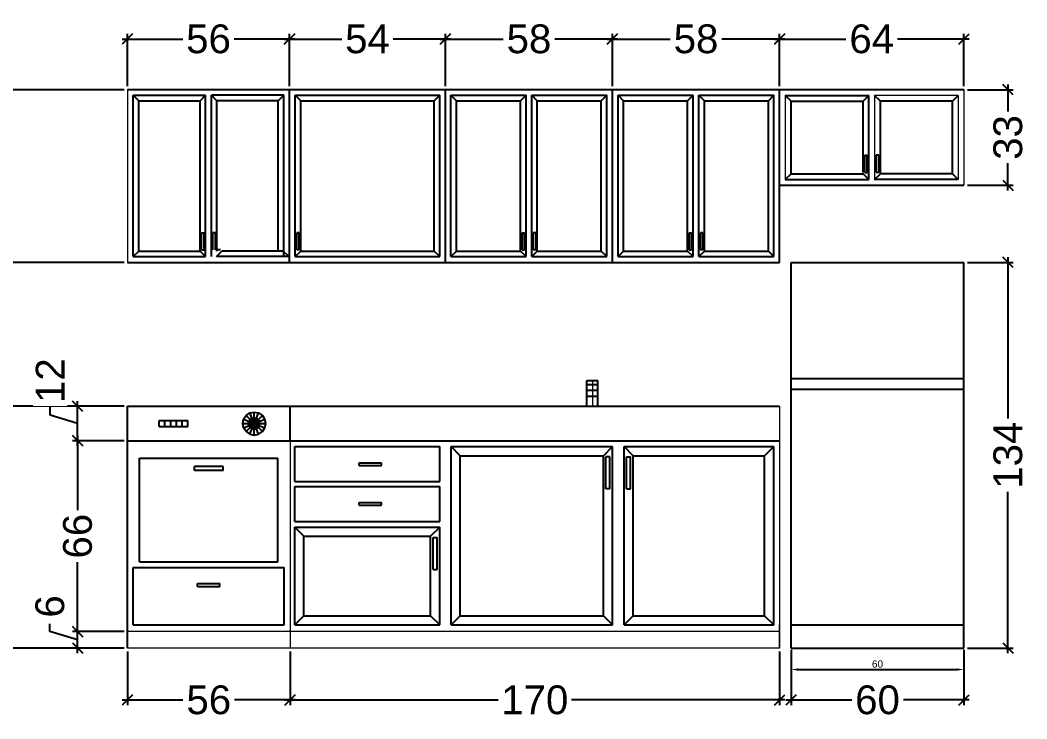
# Model space of a CAD drawing. Header units: millimetres. Extents: x 2366 to 5280, y 1749 to 5025.
# Drawn here: x 2546.1 to 2895.6, y 1946.2 to 2189 of the extents above; entities that cross this region are included whole.
import ezdxf

# ---------------------------------------------------------------- set-up
doc = ezdxf.new("R2010")
doc.units = ezdxf.units.MM
doc.layers.add('A-FURN', color=8, linetype='Continuous', lineweight=18)
doc.layers.add('G-ANNO-DIM', color=3, linetype='Continuous', lineweight=18)
doc.styles.add('ARIAL', font='arial.ttf')
doc.styles.get("Standard").update_dxf_attribs({"font": 'arial.ttf'})
doc.dimstyles.new('ISO-25', dxfattribs={"dimtxt": 2.5, "dimasz": 2.5, "dimexe": 1.25, "dimexo": 0.625, "dimtad": 1, "dimtxsty": 'Standard', "dimcen": 2.5, "dimadec": 0, "dimazin": 0, "dimtfac": 1, "dimtmove": 0, "dimatfit": 3, "dimfxl": 1, "dimarcsym": 0})
doc.dimstyles.new('TICK_36', dxfattribs={"dimtxt": 10, "dimasz": 3.6, "dimexe": 1.8, "dimexo": 1.2, "dimgap": 1.8, "dimtad": 0, "dimdec": 0, "dimzin": 0, "dimdsep": 46, "dimtxsty": 'ARIAL', "dimblk": 'OBLIQUE', "dimcen": 1.8, "dimdle": 1.8, "dimclrd": 256, "dimclrt": 256, "dimadec": 0, "dimazin": 0, "dimtfac": 1, "dimtdec": 0, "dimtmove": 1, "dimatfit": 3, "dimldrblk": 'OPEN90', "dimfxl": 1, "dimtfill": 1, "dimtolj": 1, "dimtzin": 0, "dimarcsym": 0})

# ---------------------------------------------------------------- blocks, each defined once
blk = doc.blocks.new('prosp frontale cucina')
at = {"layer": 'A-FURN', "linetype": 'Continuous', "lineweight": -3}
for p, q in [((1752.27, -591.07), (1824.27, -591.07)), ((1760.27, -593.07), (1780.27, -593.07)), ((1760.27, -593.07), (1760.27, -645.5)), ((1780.27, -593.07), (1780.27, -645.5)), ((1824.27, -591.07), (1836.27, -591.07)), ((1824.27, -591.07), (1824.27, -817.43)), ((1836.27, -591.07), (1836.27, -757.43)), ((1886.27, -591.07), (1886.27, -647.32)), ((1888.27, -593.07), (1944.33, -593.07)), ((1888.27, -593.07), (1888.27, -618.19)), ((1888.27, -593.07), (1890.2, -595)), ((1942.4, -595), (1944.33, -593.07)), ((1944.33, -593.07), (1944.33, -618.19)), ((1946.27, -591.07), (1946.27, -647.32)), ((1782.27, -595.28), (1818.27, -595.28)), ((1782.27, -595.28), (1782.27, -643.28)), ((1818.27, -595.28), (1818.27, -643.28)), ((1890.2, -595), (1942.4, -595)), ((1890.2, -595), (1890.2, -616.26)), ((1942.4, -595), (1942.4, -616.26)), ((1829.27, -602.07), (1831.27, -602.07)), ((1829.27, -602.07), (1829.27, -604.07)), ((1829.27, -602.07), (1829.27, -610.07)), ((1829.27, -604.07), (1831.27, -604.07)), ((1831.27, -602.07), (1831.27, -604.07)), ((1831.27, -602.07), (1831.27, -610.07)), ((1829.27, -606.07), (1831.27, -606.07)), ((1829.27, -608.07), (1831.27, -608.07)), ((1829.27, -610.07), (1831.27, -610.07)), ((1829.27, -610.07), (1831.27, -610.07)), ((1829.27, -610.07), (1829.27, -612.07)), ((1831.27, -610.07), (1831.27, -612.07)), ((1813.99, -624.28), (1813.99, -614.28)), ((1813.99, -614.28), (1815.39, -614.28)), ((1815.39, -624.28), (1815.39, -614.28)), ((1829.27, -612.07), (1831.27, -612.07)), ((1773.7, -615.41), (1774.66, -615.41)), ((1773.7, -615.41), (1773.7, -623.16)), ((1774.66, -615.41), (1774.66, -623.16)), ((1888.27, -618.19), (1890.2, -616.26)), ((1888.27, -618.19), (1944.33, -618.19)), ((1890.2, -616.26), (1942.4, -616.26)), ((1890.63, -616.8), (1896.48, -616.8)), ((1890.63, -616.8), (1890.63, -617.65)), ((1890.63, -617.65), (1896.48, -617.65)), ((1896.48, -616.8), (1896.48, -617.65)), ((1942.4, -616.26), (1944.33, -618.19)), ((1888.27, -620.19), (1944.33, -620.19)), ((1888.27, -647.05), (1888.27, -621.92)), ((1888.27, -621.92), (1890.2, -623.85)), ((1890.63, -620.74), (1896.48, -620.74)), ((1890.63, -621.58), (1896.48, -621.58)), ((1896.48, -621.58), (1896.48, -620.74)), ((1942.4, -622.13), (1944.33, -620.19)), ((1944.33, -645.32), (1944.33, -620.19)), ((1773.7, -623.16), (1774.66, -623.16)), ((1813.99, -624.28), (1815.39, -624.28)), ((1890.2, -622.13), (1942.4, -622.13)), ((1890.2, -645.11), (1890.2, -623.85)), ((1890.63, -623.31), (1890.63, -622.47)), ((1942.4, -643.39), (1942.4, -622.13)), ((1827.44, -632.24), (1826.57, -633.54)), ((1827.44, -632.24), (1828.74, -631.37)), ((1827.44, -632.24), (1828.85, -633.65)), ((1828.74, -631.37), (1830.27, -631.07)), ((1828.74, -631.37), (1830.27, -635.07)), ((1830.27, -631.07), (1830.27, -633.07)), ((1830.27, -631.07), (1831.8, -631.37)), ((1831.8, -631.37), (1830.27, -635.07)), ((1833.09, -632.24), (1831.68, -633.65)), ((1831.8, -631.37), (1833.09, -632.24)), ((1833.09, -632.24), (1833.96, -633.54)), ((1826.57, -633.54), (1826.27, -635.07)), ((1826.27, -635.07), (1828.27, -635.07)), ((1826.27, -635.07), (1826.57, -636.6)), ((1826.57, -633.54), (1830.27, -635.07)), ((1826.57, -636.6), (1828.42, -635.83)), ((1827.44, -637.89), (1830.27, -635.07)), ((1828.42, -634.3), (1828.27, -635.07)), ((1828.27, -635.07), (1830.27, -635.07)), ((1828.27, -635.07), (1828.42, -635.83)), ((1828.85, -633.65), (1828.42, -634.3)), ((1828.42, -635.83), (1830.27, -635.07)), ((1828.42, -635.83), (1828.85, -636.48)), ((1830.27, -635.07), (1828.74, -638.76)), ((1828.85, -633.65), (1829.5, -633.22)), ((1828.85, -633.65), (1830.27, -635.07)), ((1829.5, -633.22), (1830.27, -633.07)), ((1830.27, -633.07), (1830.27, -635.07)), ((1830.27, -633.07), (1831.03, -633.22)), ((1831.03, -633.22), (1830.27, -635.07)), ((1830.27, -635.07), (1833.96, -633.54)), ((1830.27, -635.07), (1831.68, -633.65)), ((1830.27, -635.07), (1832.11, -634.3)), ((1830.27, -635.07), (1832.27, -635.07)), ((1830.27, -635.07), (1830.27, -637.07)), ((1830.27, -635.07), (1831.8, -638.76)), ((1830.27, -635.07), (1833.09, -637.89)), ((1830.27, -635.07), (1831.03, -636.91)), ((1830.27, -635.07), (1831.68, -636.48)), ((1830.27, -635.07), (1832.11, -635.83)), ((1831.03, -633.22), (1831.68, -633.65)), ((1831.68, -633.65), (1832.11, -634.3)), ((1832.11, -635.83), (1831.68, -636.48)), ((1832.11, -634.3), (1832.27, -635.07)), ((1832.27, -635.07), (1832.11, -635.83)), ((1832.11, -635.83), (1833.96, -636.6)), ((1832.27, -635.07), (1834.27, -635.07)), ((1833.96, -633.54), (1834.27, -635.07)), ((1834.27, -635.07), (1833.96, -636.6)), ((1826.57, -636.6), (1827.44, -637.89)), ((1827.44, -637.89), (1828.74, -638.76)), ((1828.74, -638.76), (1830.27, -639.07)), ((1828.85, -636.48), (1829.5, -636.91)), ((1829.5, -636.91), (1830.27, -637.07)), ((1830.27, -637.07), (1831.03, -636.91)), ((1830.27, -637.07), (1830.27, -639.07)), ((1830.27, -639.07), (1831.8, -638.76)), ((1831.03, -636.91), (1831.68, -636.48)), ((1831.8, -638.76), (1833.09, -637.89)), ((1833.96, -636.6), (1833.09, -637.89)), ((1760.27, -645.5), (1780.27, -645.5)), ((1782.27, -643.28), (1818.27, -643.28)), ((1888.27, -647.05), (1890.2, -645.11)), ((1888.27, -645.32), (1944.33, -645.32)), ((1890.2, -643.39), (1942.4, -643.39)), ((1942.4, -643.39), (1944.33, -645.32)), ((1760.27, -649.17), (1794.27, -649.17)), ((1760.27, -649.17), (1760.27, -699.45)), ((1760.27, -649.17), (1763.43, -652.33)), ((1791.1, -652.33), (1794.27, -649.17)), ((1794.27, -649.17), (1794.27, -699.45)), ((1796.27, -649.17), (1808.44, -649.17)), ((1796.27, -649.17), (1796.27, -699.45)), ((1808.44, -649.17), (1808.44, -699.45)), ((1810.1, -649.17), (1822.27, -649.17)), ((1810.1, -649.17), (1810.1, -699.45)), ((1822.27, -649.17), (1822.27, -699.45)), ((1824.27, -647.5), (1836.27, -647.5)), ((1886.27, -647.32), (1946.27, -647.32)), ((1886.27, -647.32), (1886.27, -701.45)), ((1888.27, -649.32), (1944.33, -649.32)), ((1888.27, -649.32), (1888.27, -699.51)), ((1888.27, -649.32), (1890.2, -651.25)), ((1890.63, -649.86), (1896.48, -649.86)), ((1890.63, -650.71), (1890.63, -649.86)), ((1896.48, -650.71), (1896.48, -649.86)), ((1942.4, -651.25), (1944.33, -649.32)), ((1944.33, -649.32), (1944.33, -699.51)), ((1946.27, -647.32), (1946.27, -701.45)), ((1763.43, -652.33), (1791.1, -652.33)), ((1763.43, -652.33), (1763.43, -696.28)), ((1791.1, -652.33), (1791.1, -696.28)), ((1890.2, -651.25), (1942.4, -651.25)), ((1890.2, -651.25), (1890.2, -697.58)), ((1890.63, -650.71), (1896.48, -650.71)), ((1942.4, -651.25), (1942.4, -697.58)), ((1801.87, -671.51), (1802.84, -671.51)), ((1801.87, -671.51), (1801.87, -679.26)), ((1802.84, -671.51), (1802.84, -679.26)), ((1815.7, -671.51), (1816.66, -671.51)), ((1815.7, -671.51), (1815.7, -679.26)), ((1816.66, -671.51), (1816.66, -679.26)), ((1801.87, -679.26), (1802.84, -679.26)), ((1815.7, -679.26), (1816.66, -679.26)), ((1760.27, -699.45), (1763.43, -696.28)), ((1763.43, -696.28), (1791.1, -696.28)), ((1779.59, -697.18), (1790.66, -697.18)), ((1779.59, -697.18), (1779.59, -698.57)), ((1779.59, -698.57), (1790.66, -698.57)), ((1790.66, -697.18), (1790.66, -698.57)), ((1791.1, -696.28), (1794.27, -699.45)), ((1888.27, -699.51), (1890.2, -697.58)), ((1890.2, -697.58), (1942.4, -697.58)), ((1942.4, -697.58), (1944.33, -699.51)), ((1760.27, -699.45), (1794.27, -699.45)), ((1796.27, -699.45), (1808.44, -699.45)), ((1810.1, -699.45), (1822.27, -699.45)), ((1886.27, -701.45), (1886.27, -757.43)), ((1886.27, -701.45), (1946.27, -701.45)), ((1888.27, -699.51), (1944.33, -699.51)), ((1898.27, -701.46), (1918.27, -701.46)), ((1946.27, -701.45), (1946.27, -759.44)), ((1760.27, -703.45), (1822.27, -703.45)), ((1760.27, -703.45), (1760.27, -759.44)), ((1760.27, -703.45), (1763.43, -706.61)), ((1819.1, -706.61), (1822.27, -703.45)), ((1822.27, -703.45), (1822.27, -759.44)), ((1888.27, -703.38), (1944.33, -703.38)), ((1888.27, -703.38), (1888.27, -729.48)), ((1888.27, -703.38), (1890.2, -705.31)), ((1890.2, -705.31), (1942.4, -705.31)), ((1890.2, -705.31), (1890.2, -727.54)), ((1942.4, -705.31), (1944.33, -703.38)), ((1942.4, -705.31), (1942.4, -727.54)), ((1944.33, -703.38), (1944.33, -729.48)), ((1763.43, -706.61), (1819.1, -706.61)), ((1763.43, -706.61), (1763.43, -756.28)), ((1819.1, -706.61), (1819.1, -756.28)), ((1888.27, -729.48), (1890.2, -727.54)), ((1888.27, -729.48), (1944.33, -729.48)), ((1890.2, -727.54), (1942.4, -727.54)), ((1890.63, -728.09), (1896.48, -728.09)), ((1890.63, -728.09), (1890.63, -728.93)), ((1890.63, -728.93), (1896.48, -728.93)), ((1896.48, -728.09), (1896.48, -728.93)), ((1942.4, -727.54), (1944.33, -729.48)), ((1888.27, -731.41), (1944.33, -731.41)), ((1888.27, -731.41), (1888.27, -757.51)), ((1888.27, -731.41), (1890.2, -733.34)), ((1890.2, -733.34), (1942.4, -733.34)), ((1890.2, -733.34), (1890.2, -755.57)), ((1890.63, -731.95), (1896.48, -731.95)), ((1890.63, -732.8), (1890.63, -731.95)), ((1890.63, -732.8), (1896.48, -732.8)), ((1896.48, -732.8), (1896.48, -731.95)), ((1942.4, -733.34), (1944.33, -731.41)), ((1942.4, -733.34), (1942.4, -755.57)), ((1944.33, -731.41), (1944.33, -757.51)), ((1836.27, -750.52), (1839.72, -750.52)), ((1838.46, -750.52), (1841.91, -750.52)), ((1839.72, -750.52), (1839.72, -754.41)), ((1841.91, -750.52), (1843.81, -750.52)), ((1841.91, -750.52), (1841.91, -754.41)), ((1843.81, -750.52), (1845.27, -750.52)), ((1843.81, -750.52), (1843.81, -754.41)), ((1845.27, -750.52), (1845.27, -754.41)), ((1836.27, -754.41), (1839.72, -754.41)), ((1838.46, -754.41), (1841.91, -754.41)), ((1841.91, -754.41), (1843.81, -754.41)), ((1843.81, -754.41), (1845.27, -754.41)), ((1760.27, -759.44), (1763.43, -756.28)), ((1763.43, -756.28), (1819.1, -756.28)), ((1807.59, -757.18), (1818.66, -757.18)), ((1807.59, -758.56), (1807.59, -757.18)), ((1818.66, -758.56), (1818.66, -757.18)), ((1819.1, -756.28), (1822.27, -759.44)), ((1836.27, -757.43), (1836.27, -817.43)), ((1886.27, -757.43), (1886.27, -817.43)), ((1888.27, -757.51), (1890.2, -755.57)), ((1888.27, -757.51), (1944.33, -757.51)), ((1890.2, -755.57), (1942.4, -755.57)), ((1942.4, -755.57), (1944.33, -757.51)), ((1760.27, -759.44), (1822.27, -759.44)), ((1807.59, -758.56), (1818.66, -758.56)), ((1886.27, -759.44), (1946.27, -759.44)), ((1888.27, -761.37), (1944.33, -761.37)), ((1888.27, -761.37), (1888.27, -787.47)), ((1888.27, -761.37), (1890.2, -763.31)), ((1942.4, -763.31), (1944.33, -761.37)), ((1944.33, -761.37), (1944.33, -787.47)), ((1946.27, -759.44), (1946.27, -817.43)), ((1760.27, -763.44), (1822.27, -763.44)), ((1760.27, -763.44), (1760.27, -815.43)), ((1760.27, -763.44), (1763.43, -766.6)), ((1807.59, -764.32), (1818.66, -764.32)), ((1807.59, -764.32), (1807.59, -765.7)), ((1818.66, -764.32), (1818.66, -765.7)), ((1819.1, -766.6), (1822.27, -763.44)), ((1822.27, -763.44), (1822.27, -815.43)), ((1890.2, -763.31), (1942.4, -763.31)), ((1890.2, -763.31), (1890.2, -785.54)), ((1942.4, -763.31), (1942.4, -785.54)), ((1763.43, -766.6), (1819.1, -766.6)), ((1763.43, -766.6), (1763.43, -812.27)), ((1807.59, -765.7), (1818.66, -765.7)), ((1819.1, -766.6), (1819.1, -812.27)), ((1888.27, -787.47), (1890.2, -785.54)), ((1890.2, -785.54), (1942.4, -785.54)), ((1890.63, -786.08), (1896.48, -786.08)), ((1890.63, -786.08), (1890.63, -786.93)), ((1896.48, -786.08), (1896.48, -786.93)), ((1942.4, -785.54), (1944.33, -787.47)), ((1888.27, -787.47), (1944.33, -787.47)), ((1888.27, -789.4), (1944.33, -789.4)), ((1888.27, -789.4), (1888.27, -815.5)), ((1888.27, -789.4), (1890.2, -791.34)), ((1890.63, -786.93), (1896.48, -786.93)), ((1942.4, -791.34), (1944.33, -789.4)), ((1944.33, -789.4), (1944.33, -815.5)), ((1890.2, -791.34), (1942.4, -791.34)), ((1890.2, -791.34), (1890.2, -813.57)), ((1890.63, -789.95), (1896.48, -789.95)), ((1890.63, -790.79), (1890.63, -789.95)), ((1890.63, -790.79), (1896.48, -790.79)), ((1896.48, -790.79), (1896.48, -789.95)), ((1942.4, -791.34), (1942.4, -813.57)), ((1760.27, -815.43), (1763.43, -812.27)), ((1763.43, -812.27), (1819.1, -812.27)), ((1819.1, -812.27), (1822.27, -815.43)), ((1888.27, -815.5), (1890.2, -813.57)), ((1890.2, -813.57), (1942.4, -813.57)), ((1942.4, -813.57), (1944.33, -815.5)), ((1760.27, -815.43), (1822.27, -815.43)), ((1886.27, -817.43), (1946.27, -817.43)), ((1888.27, -815.5), (1944.33, -815.5)), ((1913.05, -817.43), (1913.05, -881.45)), ((1946.27, -817.43), (1946.27, -881.45)), ((1915.05, -819.43), (1915.05, -848.44)), ((1915.05, -819.43), (1917.05, -821.43)), ((1942.27, -821.43), (1944.27, -819.43)), ((1944.27, -819.43), (1944.27, -848.44)), ((1752.27, -821.45), (1842.17, -821.45)), ((1752.27, -821.45), (1752.27, -881.45)), ((1760.27, -821.45), (1760.27, -881.45)), ((1842.17, -821.45), (1845.95, -821.45)), ((1842.17, -821.45), (1842.17, -881.45)), ((1845.95, -821.45), (1886.27, -821.45)), ((1845.95, -821.45), (1845.95, -881.45)), ((1886.27, -821.45), (1886.27, -881.45)), ((1917.05, -821.43), (1942.27, -821.43)), ((1917.05, -821.43), (1917.05, -846.44)), ((1942.27, -821.43), (1942.27, -846.44)), ((1915.05, -848.44), (1917.05, -846.44)), ((1915.05, -848.44), (1944.27, -848.44)), ((1917.5, -846.44), (1942.27, -846.44)), ((1917.5, -847), (1923.55, -847)), ((1917.5, -847), (1917.5, -847.88)), ((1917.5, -847.88), (1923.55, -847.88)), ((1923.55, -847), (1923.55, -847.88)), ((1942.27, -846.44), (1944.27, -848.44)), ((1915.05, -879.45), (1915.05, -850.44)), ((1915.05, -850.44), (1917.05, -852.44)), ((1917.05, -852.44), (1942.27, -852.44)), ((1917.05, -877.45), (1917.05, -852.44)), ((1917.5, -851), (1923.55, -851)), ((1917.5, -851.88), (1917.5, -851)), ((1917.5, -851.88), (1923.55, -851.88)), ((1923.55, -851.88), (1923.55, -851)), ((1942.27, -852.44), (1944.27, -850.44)), ((1942.27, -877.45), (1942.27, -852.44)), ((1915.05, -879.45), (1917.05, -877.45)), ((1917.05, -877.45), (1942.27, -877.45)), ((1942.27, -877.45), (1944.27, -879.45)), ((1752.27, -881.45), (1761.09, -881.45)), ((1761.09, -881.45), (1842.17, -881.45)), ((1842.17, -881.45), (1845.95, -881.45)), ((1845.95, -881.45), (1886.27, -881.45))]:
    blk.add_line(p, q, dxfattribs=at)
at = {"layer": 'A-FURN'}
for p, q in [((1752.27, -817.43), (1752.27, -591.07)), ((1757.98, -817.43), (1757.98, -591.07)), ((1946.27, -591.07), (1886.27, -591.07)), ((1824.27, -647.5), (1752.27, -647.5)), ((1946.27, -701.45), (1886.27, -701.45)), ((1845.27, -752.46), (1836.27, -752.46)), ((1757.98, -817.43), (1752.27, -817.43)), ((1836.27, -817.43), (1752.27, -817.43)), ((1752.27, -817.43), (1760.27, -817.43)), ((1944.27, -819.43), (1915.05, -819.43)), ((1944.27, -850.44), (1915.05, -850.44)), ((1944.27, -879.45), (1944.27, -850.44)), ((1944.27, -879.45), (1915.05, -879.45)), ((1752.27, -881.45), (1760.27, -881.45)), ((1946.27, -881.45), (1913.05, -881.45))]:
    blk.add_line(p, q, dxfattribs=at)
blk = doc.blocks.new('_Oblique')
at = {"color": 0, "linetype": 'ByBlock', "lineweight": -2}
blk.add_line((-0.5, -0.5), (0.5, 0.5), dxfattribs=at)
blk = doc.blocks.new('*D6')
at = {"layer": 'Defpoints', "color": 0, "transparency": 16777216}
for p in [(2501.16, 2054.79), (2583.38, 2054.79), (2583.38, 1970.79)]:
    blk.add_point(p, dxfattribs=at)
at = {"layer": 'G-ANNO-DIM', "lineweight": -2, "transparency": 16777216}
for p, q in [((2501.16, 2056.59), (2501.16, 2021.74)), ((2501.16, 1968.99), (2501.16, 2003.85))]:
    blk.add_line(p, q, dxfattribs=at)
at = {"layer": 'G-ANNO-DIM', "color": 0, "lineweight": -2, "transparency": 16777216}
for p, q in [((2582.18, 2054.79), (2499.36, 2054.79)), ((2582.18, 1970.79), (2499.36, 1970.79))]:
    blk.add_line(p, q, dxfattribs=at)
at = {"layer": 'G-ANNO-DIM', "lineweight": -2, "transparency": 16777216, "xscale": 3.6, "yscale": 3.6, "zscale": 3.6}
for p, rotation in [((2501.16, 2054.79), 90), ((2501.16, 1970.79), 270)]:
    blk.add_blockref('_Oblique', p, dxfattribs=dict(at, rotation=rotation))
at = {"layer": 'G-ANNO-DIM', "transparency": 16777216, "insert": (2501.16, 2012.79), "char_height": 10, "attachment_point": 5, "rotation": 90, "style": 'ARIAL', "bg_fill": 3, "box_fill_scale": 1.1, "bg_fill_color": 256, "bg_fill_true_color": 13158600, "bg_fill_transparency": 0}
blk.add_mtext('\\A1;84', dxfattribs=at)
blk = doc.blocks.new('_Open90')
at = {"color": 0, "linetype": 'ByBlock', "lineweight": -2}
for p, q in [((0, 0), (-1, 0)), ((-0.5, 0.5), (0, 0)), ((0, 0), (-0.5, -0.5))]:
    blk.add_line(p, q, dxfattribs=at)
blk = doc.blocks.new('*D7')
at = {"layer": 'Defpoints', "color": 0, "transparency": 16777216}
for p in [(2501.16, 2104.79), (2583.38, 2104.79), (2583.38, 2054.79)]:
    blk.add_point(p, dxfattribs=at)
at = {"layer": 'G-ANNO-DIM', "color": 0, "lineweight": -2, "transparency": 16777216}
for p, q in [((2582.18, 2104.79), (2499.36, 2104.79)), ((2582.18, 2054.79), (2499.36, 2054.79))]:
    blk.add_line(p, q, dxfattribs=at)
at = {"layer": 'G-ANNO-DIM', "lineweight": -2, "transparency": 16777216}
for p, q in [((2501.16, 2106.59), (2501.16, 2088.74)), ((2501.16, 2052.99), (2501.16, 2070.85))]:
    blk.add_line(p, q, dxfattribs=at)
at = {"layer": 'G-ANNO-DIM', "lineweight": -2, "transparency": 16777216, "xscale": 3.6, "yscale": 3.6, "zscale": 3.6}
for p, rotation in [((2501.16, 2104.79), 90), ((2501.16, 2054.79), 270)]:
    blk.add_blockref('_Oblique', p, dxfattribs=dict(at, rotation=rotation))
at = {"layer": 'G-ANNO-DIM', "transparency": 16777216, "insert": (2501.16, 2079.79), "char_height": 10, "attachment_point": 5, "rotation": 90, "style": 'ARIAL', "bg_fill": 3, "box_fill_scale": 1.1, "bg_fill_color": 256, "bg_fill_true_color": 13158600, "bg_fill_transparency": 0}
blk.add_mtext('\\A1;50', dxfattribs=at)
blk = doc.blocks.new('*D8')
at = {"layer": 'Defpoints', "color": 0, "transparency": 16777216}
for p in [(2501.16, 2164.79), (2583.38, 2164.79), (2583.38, 2104.79)]:
    blk.add_point(p, dxfattribs=at)
at = {"layer": 'G-ANNO-DIM', "color": 0, "lineweight": -2, "transparency": 16777216}
for p, q in [((2582.18, 2164.79), (2499.36, 2164.79)), ((2582.18, 2104.79), (2499.36, 2104.79))]:
    blk.add_line(p, q, dxfattribs=at)
at = {"layer": 'G-ANNO-DIM', "lineweight": -2, "transparency": 16777216}
for p, q in [((2501.16, 2166.59), (2501.16, 2143.77)), ((2501.16, 2102.99), (2501.16, 2125.82))]:
    blk.add_line(p, q, dxfattribs=at)
at = {"layer": 'G-ANNO-DIM', "lineweight": -2, "transparency": 16777216, "xscale": 3.6, "yscale": 3.6, "zscale": 3.6}
for p, rotation in [((2501.16, 2164.79), 90), ((2501.16, 2104.79), 270)]:
    blk.add_blockref('_Oblique', p, dxfattribs=dict(at, rotation=rotation))
at = {"layer": 'G-ANNO-DIM', "transparency": 16777216, "insert": (2501.16, 2134.79), "char_height": 10, "attachment_point": 5, "rotation": 90, "style": 'ARIAL', "bg_fill": 3, "box_fill_scale": 1.1, "bg_fill_color": 256, "bg_fill_true_color": 13158600, "bg_fill_transparency": 0}
blk.add_mtext('\\A1;60', dxfattribs=at)
blk = doc.blocks.new('*D9')
at = {"layer": 'Defpoints', "color": 0, "transparency": 16777216}
for p in [(2583.38, 1970.79), (2639.81, 1970.79), (2639.81, 1952.74)]:
    blk.add_point(p, dxfattribs=at)
at = {"layer": 'G-ANNO-DIM', "color": 0, "lineweight": -2, "transparency": 16777216}
for p, q in [((2583.38, 1969.59), (2583.38, 1950.94)), ((2639.81, 1969.59), (2639.81, 1950.94))]:
    blk.add_line(p, q, dxfattribs=at)
at = {"layer": 'G-ANNO-DIM', "lineweight": -2, "transparency": 16777216}
for p, q in [((2581.58, 1952.74), (2602.64, 1952.74)), ((2641.61, 1952.74), (2620.56, 1952.74))]:
    blk.add_line(p, q, dxfattribs=at)
at = {"layer": 'G-ANNO-DIM', "lineweight": -2, "transparency": 16777216, "xscale": 3.6, "yscale": 3.6, "zscale": 3.6, "rotation": 180}
blk.add_blockref('_Oblique', (2583.38, 1952.74), dxfattribs=at)
at = {"layer": 'G-ANNO-DIM', "lineweight": -2, "transparency": 16777216, "xscale": 3.6, "yscale": 3.6, "zscale": 3.6}
blk.add_blockref('_Oblique', (2639.81, 1952.74), dxfattribs=at)
at = {"layer": 'G-ANNO-DIM', "transparency": 16777216, "insert": (2611.6, 1952.74), "char_height": 10, "attachment_point": 5, "style": 'ARIAL', "bg_fill": 3, "box_fill_scale": 1.1, "bg_fill_color": 256, "bg_fill_true_color": 13158600, "bg_fill_transparency": 0}
blk.add_mtext('\\A1;56', dxfattribs=at)
blk = doc.blocks.new('*D14')
at = {"layer": 'Defpoints', "color": 0, "transparency": 16777216}
for p in [(2639.63, 2182.39), (2583.38, 2164.79), (2639.63, 2164.79)]:
    blk.add_point(p, dxfattribs=at)
at = {"layer": 'G-ANNO-DIM', "lineweight": -2, "transparency": 16777216}
for p, q in [((2581.58, 2182.39), (2602.55, 2182.39)), ((2641.43, 2182.39), (2620.46, 2182.39))]:
    blk.add_line(p, q, dxfattribs=at)
at = {"layer": 'G-ANNO-DIM', "color": 0, "lineweight": -2, "transparency": 16777216}
for p, q in [((2583.38, 2165.99), (2583.38, 2184.19)), ((2639.63, 2165.99), (2639.63, 2184.19))]:
    blk.add_line(p, q, dxfattribs=at)
at = {"layer": 'G-ANNO-DIM', "lineweight": -2, "transparency": 16777216, "xscale": 3.6, "yscale": 3.6, "zscale": 3.6, "rotation": 180}
blk.add_blockref('_Oblique', (2583.38, 2182.39), dxfattribs=at)
at = {"layer": 'G-ANNO-DIM', "lineweight": -2, "transparency": 16777216, "xscale": 3.6, "yscale": 3.6, "zscale": 3.6}
blk.add_blockref('_Oblique', (2639.63, 2182.39), dxfattribs=at)
at = {"layer": 'G-ANNO-DIM', "transparency": 16777216, "insert": (2611.51, 2182.39), "char_height": 10, "attachment_point": 5, "style": 'ARIAL', "bg_fill": 3, "box_fill_scale": 1.1, "bg_fill_color": 256, "bg_fill_true_color": 13158600, "bg_fill_transparency": 0}
blk.add_mtext('\\A1;56', dxfattribs=at)
blk = doc.blocks.new('*D15')
at = {"layer": 'Defpoints', "color": 0, "transparency": 16777216}
for p in [(2693.76, 2182.39), (2639.63, 2164.79), (2693.76, 2164.79)]:
    blk.add_point(p, dxfattribs=at)
at = {"layer": 'G-ANNO-DIM', "lineweight": -2, "transparency": 16777216}
for p, q in [((2637.83, 2182.39), (2657.75, 2182.39)), ((2695.56, 2182.39), (2675.64, 2182.39))]:
    blk.add_line(p, q, dxfattribs=at)
at = {"layer": 'G-ANNO-DIM', "color": 0, "lineweight": -2, "transparency": 16777216}
for p, q in [((2639.63, 2165.99), (2639.63, 2184.19)), ((2693.76, 2165.99), (2693.76, 2184.19))]:
    blk.add_line(p, q, dxfattribs=at)
at = {"layer": 'G-ANNO-DIM', "lineweight": -2, "transparency": 16777216, "xscale": 3.6, "yscale": 3.6, "zscale": 3.6, "rotation": 180}
blk.add_blockref('_Oblique', (2639.63, 2182.39), dxfattribs=at)
at = {"layer": 'G-ANNO-DIM', "lineweight": -2, "transparency": 16777216, "xscale": 3.6, "yscale": 3.6, "zscale": 3.6}
blk.add_blockref('_Oblique', (2693.76, 2182.39), dxfattribs=at)
at = {"layer": 'G-ANNO-DIM', "transparency": 16777216, "insert": (2666.7, 2182.39), "char_height": 10, "attachment_point": 5, "style": 'ARIAL', "bg_fill": 3, "box_fill_scale": 1.1, "bg_fill_color": 256, "bg_fill_true_color": 13158600, "bg_fill_transparency": 0}
blk.add_mtext('\\A1;54', dxfattribs=at)
blk = doc.blocks.new('*D16')
at = {"layer": 'Defpoints', "color": 0, "transparency": 16777216}
for p in [(2751.75, 2182.39), (2693.76, 2164.79), (2751.75, 2164.79)]:
    blk.add_point(p, dxfattribs=at)
at = {"layer": 'G-ANNO-DIM', "lineweight": -2, "transparency": 16777216}
for p, q in [((2691.96, 2182.39), (2713.78, 2182.39)), ((2753.55, 2182.39), (2731.73, 2182.39))]:
    blk.add_line(p, q, dxfattribs=at)
at = {"layer": 'G-ANNO-DIM', "color": 0, "lineweight": -2, "transparency": 16777216}
for p, q in [((2693.76, 2165.99), (2693.76, 2184.19)), ((2751.75, 2165.99), (2751.75, 2184.19))]:
    blk.add_line(p, q, dxfattribs=at)
at = {"layer": 'G-ANNO-DIM', "lineweight": -2, "transparency": 16777216, "xscale": 3.6, "yscale": 3.6, "zscale": 3.6, "rotation": 180}
blk.add_blockref('_Oblique', (2693.76, 2182.39), dxfattribs=at)
at = {"layer": 'G-ANNO-DIM', "lineweight": -2, "transparency": 16777216, "xscale": 3.6, "yscale": 3.6, "zscale": 3.6}
blk.add_blockref('_Oblique', (2751.75, 2182.39), dxfattribs=at)
at = {"layer": 'G-ANNO-DIM', "transparency": 16777216, "insert": (2722.76, 2182.39), "char_height": 10, "attachment_point": 5, "style": 'ARIAL', "bg_fill": 3, "box_fill_scale": 1.1, "bg_fill_color": 256, "bg_fill_true_color": 13158600, "bg_fill_transparency": 0}
blk.add_mtext('\\A1;58', dxfattribs=at)
blk = doc.blocks.new('*D17')
at = {"layer": 'Defpoints', "color": 0, "transparency": 16777216}
for p in [(2809.75, 2182.39), (2751.75, 2164.79), (2809.75, 2164.79)]:
    blk.add_point(p, dxfattribs=at)
at = {"layer": 'G-ANNO-DIM', "lineweight": -2, "transparency": 16777216}
for p, q in [((2749.95, 2182.39), (2771.78, 2182.39)), ((2811.55, 2182.39), (2789.72, 2182.39))]:
    blk.add_line(p, q, dxfattribs=at)
at = {"layer": 'G-ANNO-DIM', "color": 0, "lineweight": -2, "transparency": 16777216}
for p, q in [((2751.75, 2165.99), (2751.75, 2184.19)), ((2809.75, 2165.99), (2809.75, 2184.19))]:
    blk.add_line(p, q, dxfattribs=at)
at = {"layer": 'G-ANNO-DIM', "lineweight": -2, "transparency": 16777216, "xscale": 3.6, "yscale": 3.6, "zscale": 3.6, "rotation": 180}
blk.add_blockref('_Oblique', (2751.75, 2182.39), dxfattribs=at)
at = {"layer": 'G-ANNO-DIM', "lineweight": -2, "transparency": 16777216, "xscale": 3.6, "yscale": 3.6, "zscale": 3.6}
blk.add_blockref('_Oblique', (2809.75, 2182.39), dxfattribs=at)
at = {"layer": 'G-ANNO-DIM', "transparency": 16777216, "insert": (2780.75, 2182.39), "char_height": 10, "attachment_point": 5, "style": 'ARIAL', "bg_fill": 3, "box_fill_scale": 1.1, "bg_fill_color": 256, "bg_fill_true_color": 13158600, "bg_fill_transparency": 0}
blk.add_mtext('\\A1;58', dxfattribs=at)
blk = doc.blocks.new('*D18')
at = {"layer": 'Defpoints', "color": 0, "transparency": 16777216}
for p in [(2873.76, 2182.39), (2809.75, 2164.79), (2873.76, 2164.79)]:
    blk.add_point(p, dxfattribs=at)
at = {"layer": 'G-ANNO-DIM', "lineweight": -2, "transparency": 16777216}
for p, q in [((2807.95, 2182.39), (2832.78, 2182.39)), ((2875.56, 2182.39), (2850.72, 2182.39))]:
    blk.add_line(p, q, dxfattribs=at)
at = {"layer": 'G-ANNO-DIM', "color": 0, "lineweight": -2, "transparency": 16777216}
for p, q in [((2809.75, 2165.99), (2809.75, 2184.19)), ((2873.76, 2165.99), (2873.76, 2184.19))]:
    blk.add_line(p, q, dxfattribs=at)
at = {"layer": 'G-ANNO-DIM', "lineweight": -2, "transparency": 16777216, "xscale": 3.6, "yscale": 3.6, "zscale": 3.6, "rotation": 180}
blk.add_blockref('_Oblique', (2809.75, 2182.39), dxfattribs=at)
at = {"layer": 'G-ANNO-DIM', "lineweight": -2, "transparency": 16777216, "xscale": 3.6, "yscale": 3.6, "zscale": 3.6}
blk.add_blockref('_Oblique', (2873.76, 2182.39), dxfattribs=at)
at = {"layer": 'G-ANNO-DIM', "transparency": 16777216, "insert": (2841.75, 2182.39), "char_height": 10, "attachment_point": 5, "style": 'ARIAL', "bg_fill": 3, "box_fill_scale": 1.1, "bg_fill_color": 256, "bg_fill_true_color": 13158600, "bg_fill_transparency": 0}
blk.add_mtext('\\A1;64', dxfattribs=at)
blk = doc.blocks.new('*D19')
at = {"layer": 'Defpoints', "color": 0, "transparency": 16777216}
for p in [(2873.76, 2164.79), (2873.76, 2131.58), (2889.05, 2131.58)]:
    blk.add_point(p, dxfattribs=at)
at = {"layer": 'G-ANNO-DIM', "color": 0, "lineweight": -2, "transparency": 16777216}
for p, q in [((2874.96, 2164.79), (2890.85, 2164.79)), ((2874.96, 2131.58), (2890.85, 2131.58))]:
    blk.add_line(p, q, dxfattribs=at)
at = {"layer": 'G-ANNO-DIM', "lineweight": -2, "transparency": 16777216}
for p, q in [((2889.05, 2166.59), (2889.05, 2157.15)), ((2889.05, 2129.78), (2889.05, 2139.23))]:
    blk.add_line(p, q, dxfattribs=at)
at = {"layer": 'G-ANNO-DIM', "lineweight": -2, "transparency": 16777216, "xscale": 3.6, "yscale": 3.6, "zscale": 3.6}
for p, rotation in [((2889.05, 2164.79), 90), ((2889.05, 2131.58), 270)]:
    blk.add_blockref('_Oblique', p, dxfattribs=dict(at, rotation=rotation))
at = {"layer": 'G-ANNO-DIM', "transparency": 16777216, "insert": (2889.05, 2148.19), "char_height": 10, "attachment_point": 5, "rotation": 90, "style": 'ARIAL', "bg_fill": 3, "box_fill_scale": 1.1, "bg_fill_color": 256, "bg_fill_true_color": 13158600, "bg_fill_transparency": 0}
blk.add_mtext('\\A1;33', dxfattribs=at)
blk = doc.blocks.new('*D20')
at = {"layer": 'Defpoints', "color": 0, "transparency": 16777216}
for p in [(2873.76, 2104.79), (2873.76, 1970.79), (2889.05, 1970.79)]:
    blk.add_point(p, dxfattribs=at)
at = {"layer": 'G-ANNO-DIM', "color": 0, "lineweight": -2, "transparency": 16777216}
for p, q in [((2874.96, 2104.79), (2890.85, 2104.79)), ((2874.96, 1970.79), (2890.85, 1970.79))]:
    blk.add_line(p, q, dxfattribs=at)
at = {"layer": 'G-ANNO-DIM', "lineweight": -2, "transparency": 16777216}
for p, q in [((2889.05, 2106.59), (2889.05, 2050.15)), ((2889.05, 1968.99), (2889.05, 2025.44))]:
    blk.add_line(p, q, dxfattribs=at)
at = {"layer": 'G-ANNO-DIM', "lineweight": -2, "transparency": 16777216, "xscale": 3.6, "yscale": 3.6, "zscale": 3.6}
for p, rotation in [((2889.05, 2104.79), 90), ((2889.05, 1970.79), 270)]:
    blk.add_blockref('_Oblique', p, dxfattribs=dict(at, rotation=rotation))
at = {"layer": 'G-ANNO-DIM', "transparency": 16777216, "insert": (2889.05, 2037.79), "char_height": 10, "attachment_point": 5, "rotation": 90, "style": 'ARIAL', "bg_fill": 3, "box_fill_scale": 1.1, "bg_fill_color": 256, "bg_fill_true_color": 13158600, "bg_fill_transparency": 0}
blk.add_mtext('\\A1;134', dxfattribs=at)
blk = doc.blocks.new('*D21')
at = {"layer": 'Defpoints', "color": 0, "transparency": 16777216}
for p in [(2639.81, 1970.79), (2809.75, 1970.79), (2809.75, 1952.74)]:
    blk.add_point(p, dxfattribs=at)
at = {"layer": 'G-ANNO-DIM', "color": 0, "lineweight": -2, "transparency": 16777216}
for p, q in [((2639.81, 1969.59), (2639.81, 1950.94)), ((2809.75, 1969.59), (2809.75, 1950.94))]:
    blk.add_line(p, q, dxfattribs=at)
at = {"layer": 'G-ANNO-DIM', "lineweight": -2, "transparency": 16777216}
for p, q in [((2638.01, 1952.74), (2712.42, 1952.74)), ((2811.55, 1952.74), (2737.14, 1952.74))]:
    blk.add_line(p, q, dxfattribs=at)
at = {"layer": 'G-ANNO-DIM', "lineweight": -2, "transparency": 16777216, "xscale": 3.6, "yscale": 3.6, "zscale": 3.6, "rotation": 180}
blk.add_blockref('_Oblique', (2639.81, 1952.74), dxfattribs=at)
at = {"layer": 'G-ANNO-DIM', "lineweight": -2, "transparency": 16777216, "xscale": 3.6, "yscale": 3.6, "zscale": 3.6}
blk.add_blockref('_Oblique', (2809.75, 1952.74), dxfattribs=at)
at = {"layer": 'G-ANNO-DIM', "transparency": 16777216, "insert": (2724.78, 1952.74), "char_height": 10, "attachment_point": 5, "style": 'ARIAL', "bg_fill": 3, "box_fill_scale": 1.1, "bg_fill_color": 256, "bg_fill_true_color": 13158600, "bg_fill_transparency": 0}
blk.add_mtext('\\A1;170', dxfattribs=at)
blk = doc.blocks.new('*D22')
at = {"layer": 'Defpoints', "color": 0, "transparency": 16777216}
for p in [(2813.76, 1970.79), (2873.76, 1970.79), (2873.76, 1952.74)]:
    blk.add_point(p, dxfattribs=at)
at = {"layer": 'G-ANNO-DIM', "color": 0, "lineweight": -2, "transparency": 16777216}
for p, q in [((2813.76, 1969.59), (2813.76, 1950.94)), ((2873.76, 1969.59), (2873.76, 1950.94))]:
    blk.add_line(p, q, dxfattribs=at)
at = {"layer": 'G-ANNO-DIM', "lineweight": -2, "transparency": 16777216}
for p, q in [((2811.96, 1952.74), (2834.79, 1952.74)), ((2875.56, 1952.74), (2852.73, 1952.74))]:
    blk.add_line(p, q, dxfattribs=at)
at = {"layer": 'G-ANNO-DIM', "lineweight": -2, "transparency": 16777216, "xscale": 3.6, "yscale": 3.6, "zscale": 3.6, "rotation": 180}
blk.add_blockref('_Oblique', (2813.76, 1952.74), dxfattribs=at)
at = {"layer": 'G-ANNO-DIM', "lineweight": -2, "transparency": 16777216, "xscale": 3.6, "yscale": 3.6, "zscale": 3.6}
blk.add_blockref('_Oblique', (2873.76, 1952.74), dxfattribs=at)
at = {"layer": 'G-ANNO-DIM', "transparency": 16777216, "insert": (2843.76, 1952.74), "char_height": 10, "attachment_point": 5, "style": 'ARIAL', "bg_fill": 3, "box_fill_scale": 1.1, "bg_fill_color": 256, "bg_fill_true_color": 13158600, "bg_fill_transparency": 0}
blk.add_mtext('\\A1;60', dxfattribs=at)
blk = doc.blocks.new('*D23')
at = {"layer": 'Defpoints', "color": 0, "transparency": 16777216}
for p in [(2566.08, 2054.79), (2583.38, 2054.79), (2583.38, 2042.79)]:
    blk.add_point(p, dxfattribs=at)
at = {"layer": 'G-ANNO-DIM', "lineweight": -2, "transparency": 16777216}
for p, q in [((2556.55, 2051.65), (2556.55, 2055.25)), ((2566.08, 2040.99), (2566.08, 2056.59)), ((2566.08, 2048.79), (2556.55, 2051.65))]:
    blk.add_line(p, q, dxfattribs=at)
at = {"layer": 'G-ANNO-DIM', "color": 0, "lineweight": -2, "transparency": 16777216}
for p, q in [((2582.18, 2054.79), (2564.28, 2054.79)), ((2582.18, 2042.79), (2564.28, 2042.79))]:
    blk.add_line(p, q, dxfattribs=at)
at = {"layer": 'G-ANNO-DIM', "lineweight": -2, "transparency": 16777216, "xscale": 3.6, "yscale": 3.6, "zscale": 3.6, "rotation": 270}
blk.add_blockref('_Oblique', (2566.08, 2042.79), dxfattribs=at)
at = {"layer": 'G-ANNO-DIM', "transparency": 16777216, "insert": (2556.55, 2063.69), "char_height": 10, "attachment_point": 5, "rotation": 90, "style": 'ARIAL', "bg_fill": 3, "box_fill_scale": 1.1, "bg_fill_color": 256, "bg_fill_true_color": 13158600, "bg_fill_transparency": 0}
blk.add_mtext('\\A1;12', dxfattribs=at)
at = {"layer": 'G-ANNO-DIM', "lineweight": -2, "transparency": 16777216, "xscale": 3.6, "yscale": 3.6, "zscale": 3.6, "rotation": 90}
blk.add_blockref('_Oblique', (2566.08, 2054.79), dxfattribs=at)
blk = doc.blocks.new('*D24')
at = {"layer": 'Defpoints', "color": 0, "transparency": 16777216}
for p in [(2566.08, 2042.79), (2583.38, 2042.79), (2583.38, 1976.51)]:
    blk.add_point(p, dxfattribs=at)
at = {"layer": 'G-ANNO-DIM', "lineweight": -2, "transparency": 16777216}
for p, q in [((2566.08, 2044.59), (2566.08, 2018.64)), ((2566.08, 1974.71), (2566.08, 2000.67))]:
    blk.add_line(p, q, dxfattribs=at)
at = {"layer": 'G-ANNO-DIM', "color": 0, "lineweight": -2, "transparency": 16777216}
for p, q in [((2582.18, 2042.79), (2564.28, 2042.79)), ((2582.18, 1976.51), (2564.28, 1976.51))]:
    blk.add_line(p, q, dxfattribs=at)
at = {"layer": 'G-ANNO-DIM', "lineweight": -2, "transparency": 16777216, "xscale": 3.6, "yscale": 3.6, "zscale": 3.6}
for p, rotation in [((2566.08, 2042.79), 90), ((2566.08, 1976.51), 270)]:
    blk.add_blockref('_Oblique', p, dxfattribs=dict(at, rotation=rotation))
at = {"layer": 'G-ANNO-DIM', "transparency": 16777216, "insert": (2566.08, 2009.65), "char_height": 10, "attachment_point": 5, "rotation": 90, "style": 'ARIAL', "bg_fill": 3, "box_fill_scale": 1.1, "bg_fill_color": 256, "bg_fill_true_color": 13158600, "bg_fill_transparency": 0}
blk.add_mtext('\\A1;66', dxfattribs=at)
blk = doc.blocks.new('*D25')
at = {"layer": 'Defpoints', "color": 0, "transparency": 16777216}
for p in [(2566.08, 1976.51), (2583.38, 1976.51), (2583.38, 1970.79)]:
    blk.add_point(p, dxfattribs=at)
at = {"layer": 'G-ANNO-DIM', "lineweight": -2, "transparency": 16777216}
for p, q in [((2556.47, 1976.53), (2556.47, 1980.13)), ((2566.08, 1968.99), (2566.08, 1978.31)), ((2566.08, 1973.65), (2556.47, 1976.53))]:
    blk.add_line(p, q, dxfattribs=at)
at = {"layer": 'G-ANNO-DIM', "color": 0, "lineweight": -2, "transparency": 16777216}
for p, q in [((2582.18, 1976.51), (2564.28, 1976.51)), ((2582.18, 1970.79), (2564.28, 1970.79))]:
    blk.add_line(p, q, dxfattribs=at)
at = {"layer": 'G-ANNO-DIM', "lineweight": -2, "transparency": 16777216, "xscale": 3.6, "yscale": 3.6, "zscale": 3.6}
for p, rotation in [((2566.08, 1976.51), 90), ((2566.08, 1970.79), 270)]:
    blk.add_blockref('_Oblique', p, dxfattribs=dict(at, rotation=rotation))
at = {"layer": 'G-ANNO-DIM', "transparency": 16777216, "insert": (2556.47, 1985.24), "char_height": 10, "attachment_point": 5, "rotation": 90, "style": 'ARIAL', "bg_fill": 3, "box_fill_scale": 1.1, "bg_fill_color": 256, "bg_fill_true_color": 13158600, "bg_fill_transparency": 0}
blk.add_mtext('\\A1;6', dxfattribs=at)
blk = doc.blocks.new('*D26')
at = {"layer": 'Defpoints', "color": 0, "transparency": 16777216}
for p in [(2372.25, 2164.79), (2583.38, 2164.79), (2583.38, 1970.79)]:
    blk.add_point(p, dxfattribs=at)
at = {"layer": 'G-ANNO-DIM', "color": 0, "lineweight": -2, "transparency": 16777216}
for p, q in [((2582.18, 2164.79), (2370.45, 2164.79)), ((2582.18, 1970.79), (2370.45, 1970.79))]:
    blk.add_line(p, q, dxfattribs=at)
at = {"layer": 'G-ANNO-DIM', "lineweight": -2, "transparency": 16777216}
for p, q in [((2372.25, 2166.59), (2372.25, 2080.15)), ((2372.25, 1968.99), (2372.25, 2055.44))]:
    blk.add_line(p, q, dxfattribs=at)
at = {"layer": 'G-ANNO-DIM', "lineweight": -2, "transparency": 16777216, "xscale": 3.6, "yscale": 3.6, "zscale": 3.6}
for p, rotation in [((2372.25, 2164.79), 90), ((2372.25, 1970.79), 270)]:
    blk.add_blockref('_Oblique', p, dxfattribs=dict(at, rotation=rotation))
at = {"layer": 'G-ANNO-DIM', "transparency": 16777216, "insert": (2372.25, 2067.79), "char_height": 10, "attachment_point": 5, "rotation": 90, "style": 'ARIAL', "bg_fill": 3, "box_fill_scale": 1.1, "bg_fill_color": 256, "bg_fill_true_color": 13158600, "bg_fill_transparency": 0}
blk.add_mtext('\\A1;194', dxfattribs=at)
blk = doc.blocks.new('*D44')
at = {"layer": 'A-FURN', "color": 0, "lineweight": -2, "transparency": 16777216}
for p, q in [((2813.76, 1970.17), (2813.76, 1962.08)), ((2873.76, 1970.17), (2873.76, 1962.08)), ((2816.26, 1963.33), (2871.26, 1963.33))]:
    blk.add_line(p, q, dxfattribs=at)
at = {"layer": 'A-FURN', "color": 0, "transparency": 16777216}
for points in [[(2816.26, 1963.74), (2816.26, 1962.91), (2813.76, 1963.33)], [(2871.26, 1963.74), (2871.26, 1962.91), (2873.76, 1963.33)]]:
    blk.add_solid(points, dxfattribs=at)
at = {"layer": 'Defpoints', "color": 0, "transparency": 16777216}
for p in [(2813.76, 1970.79), (2873.76, 1970.79), (2873.76, 1963.33)]:
    blk.add_point(p, dxfattribs=at)
at = {"layer": 'A-FURN', "color": 0, "transparency": 16777216, "insert": (2843.76, 1965.23), "char_height": 2.5, "attachment_point": 5}
blk.add_mtext('60', dxfattribs=at)

msp = doc.modelspace()

# ---------------------------------------------------------------- block references
at = {"layer": 'A-FURN', "rotation": 90}
msp.add_blockref('prosp frontale cucina', (1992.313, 218.528), dxfattribs=at)

# ---------------------------------------------------------------- next in the draw order: dimensions: what is measured, and where the dimension line sits
at = {"layer": 'G-ANNO-DIM'}
for base, p1, p2, angle, picture, middle in [((2889.047, 1970.794), (2873.759, 2104.794), (2873.759, 1970.794), 270, '*D20', (2889.047, 2037.794)), ((2501.156, 2054.794), (2583.379, 1970.794), (2583.379, 2054.794), 90, '*D6', (2501.156, 2012.794))]:
    dim = msp.add_linear_dim(base=base, p1=p1, p2=p2, angle=angle, dimstyle='TICK_36', dxfattribs=at)
    dim.commit()
    dim.dimension.update_dxf_attribs({"geometry": picture, "text_midpoint": middle})

# ---------------------------------------------------------------- next in the draw order: dimensions: what is measured, and where the dimension line sits
dim = msp.add_linear_dim(base=(2501.156, 2104.794), p1=(2583.379, 2054.794), p2=(2583.379, 2104.794), angle=90, dimstyle='TICK_36', dxfattribs=at)
dim.commit()
dim.dimension.update_dxf_attribs({"geometry": '*D7', "text_midpoint": (2501.156, 2079.794)})
dim = msp.add_linear_dim(base=(2639.814, 1952.739), p1=(2583.379, 1970.794), p2=(2639.814, 1970.794), dimstyle='TICK_36', dxfattribs=at)
dim.commit()
dim.dimension.update_dxf_attribs({"geometry": '*D9', "text_midpoint": (2611.596, 1952.739)})

# ---------------------------------------------------------------- next in the draw order: dimensions: what is measured, and where the dimension line sits
for base, p1, p2, picture, middle in [((2501.156, 2164.794), (2583.379, 2104.794), (2583.379, 2164.794), '*D8', (2501.156, 2134.794)), ((2566.075, 2054.794), (2583.379, 2042.794), (2583.379, 2054.794), '*D23', (2556.555, 2057.05))]:
    dim = msp.add_linear_dim(base=base, p1=p1, p2=p2, angle=90, dimstyle='TICK_36', dxfattribs=at)
    dim.commit()
    dim.dimension.update_dxf_attribs({"geometry": picture, "text_midpoint": middle})
dim = msp.add_linear_dim(base=(2809.745, 1952.739), p1=(2639.814, 1970.794), p2=(2809.745, 1970.794), dimstyle='TICK_36', dxfattribs=at)
dim.commit()
dim.dimension.update_dxf_attribs({"geometry": '*D21', "text_midpoint": (2724.779, 1952.739)})

# ---------------------------------------------------------------- next in the draw order: dimensions: what is measured, and where the dimension line sits
for base, p1, p2, picture, middle in [((2639.632, 2182.394), (2583.379, 2164.794), (2639.632, 2164.794), '*D14', (2611.505, 2182.394)), ((2873.759, 1952.739), (2813.759, 1970.794), (2873.759, 1970.794), '*D22', (2843.759, 1952.739))]:
    dim = msp.add_linear_dim(base=base, p1=p1, p2=p2, dimstyle='TICK_36', dxfattribs=at)
    dim.commit()
    dim.dimension.update_dxf_attribs({"geometry": picture, "text_midpoint": middle})
dim = msp.add_linear_dim(base=(2566.075, 2042.794), p1=(2583.379, 1976.511), p2=(2583.379, 2042.794), angle=90, dimstyle='TICK_36', dxfattribs=at)
dim.commit()
dim.dimension.update_dxf_attribs({"geometry": '*D24', "text_midpoint": (2566.075, 2009.652)})

# ---------------------------------------------------------------- next in the draw order: dimensions: what is measured, and where the dimension line sits
at = {"layer": 'A-FURN'}
dim = msp.add_linear_dim(base=(2873.759, 1963.327), p1=(2813.759, 1970.794), p2=(2873.759, 1970.794), dimstyle='ISO-25', dxfattribs=at)
dim.commit()
dim.dimension.update_dxf_attribs({"geometry": '*D44', "text_midpoint": (2843.759, 1965.228)})
at = {"layer": 'G-ANNO-DIM'}
dim = msp.add_linear_dim(base=(2693.759, 2182.394), p1=(2639.632, 2164.794), p2=(2693.759, 2164.794), dimstyle='TICK_36', dxfattribs=at)
dim.commit()
dim.dimension.update_dxf_attribs({"geometry": '*D15', "text_midpoint": (2666.695, 2182.394)})
dim = msp.add_linear_dim(base=(2566.075, 1976.511), p1=(2583.379, 1970.794), p2=(2583.379, 1976.511), angle=90, dimstyle='TICK_36', dxfattribs=at)
dim.commit()
dim.dimension.update_dxf_attribs({"geometry": '*D25', "text_midpoint": (2556.469, 1981.934)})

# ---------------------------------------------------------------- next in the draw order: dimensions: what is measured, and where the dimension line sits
dim = msp.add_linear_dim(base=(2751.752, 2182.394), p1=(2693.759, 2164.794), p2=(2751.752, 2164.794), dimstyle='TICK_36', dxfattribs=at)
dim.commit()
dim.dimension.update_dxf_attribs({"geometry": '*D16', "text_midpoint": (2722.755, 2182.394)})
dim = msp.add_linear_dim(base=(2372.247, 2164.794), p1=(2583.379, 1970.794), p2=(2583.379, 2164.794), angle=90, dimstyle='TICK_36', dxfattribs=at)
dim.commit()
dim.dimension.update_dxf_attribs({"geometry": '*D26', "text_midpoint": (2372.247, 2067.794)})

# ---------------------------------------------------------------- next in the draw order: dimensions: what is measured, and where the dimension line sits
dim = msp.add_linear_dim(base=(2809.745, 2182.394), p1=(2751.752, 2164.794), p2=(2809.745, 2164.794), dimstyle='TICK_36', dxfattribs=at)
dim.commit()
dim.dimension.update_dxf_attribs({"geometry": '*D17', "text_midpoint": (2780.749, 2182.394)})

# ---------------------------------------------------------------- next in the draw order: dimensions: what is measured, and where the dimension line sits
dim = msp.add_linear_dim(base=(2873.759, 2182.394), p1=(2809.745, 2164.794), p2=(2873.759, 2164.794), dimstyle='TICK_36', dxfattribs=at)
dim.commit()
dim.dimension.update_dxf_attribs({"geometry": '*D18', "text_midpoint": (2841.752, 2182.394)})

# ---------------------------------------------------------------- next in the draw order: dimensions: what is measured, and where the dimension line sits
dim = msp.add_linear_dim(base=(2889.047, 2131.579), p1=(2873.759, 2164.794), p2=(2873.759, 2131.579), angle=270, dimstyle='TICK_36', dxfattribs=at)
dim.commit()
dim.dimension.update_dxf_attribs({"geometry": '*D19', "text_midpoint": (2889.047, 2148.187)})

doc.saveas('drawing.dxf')
